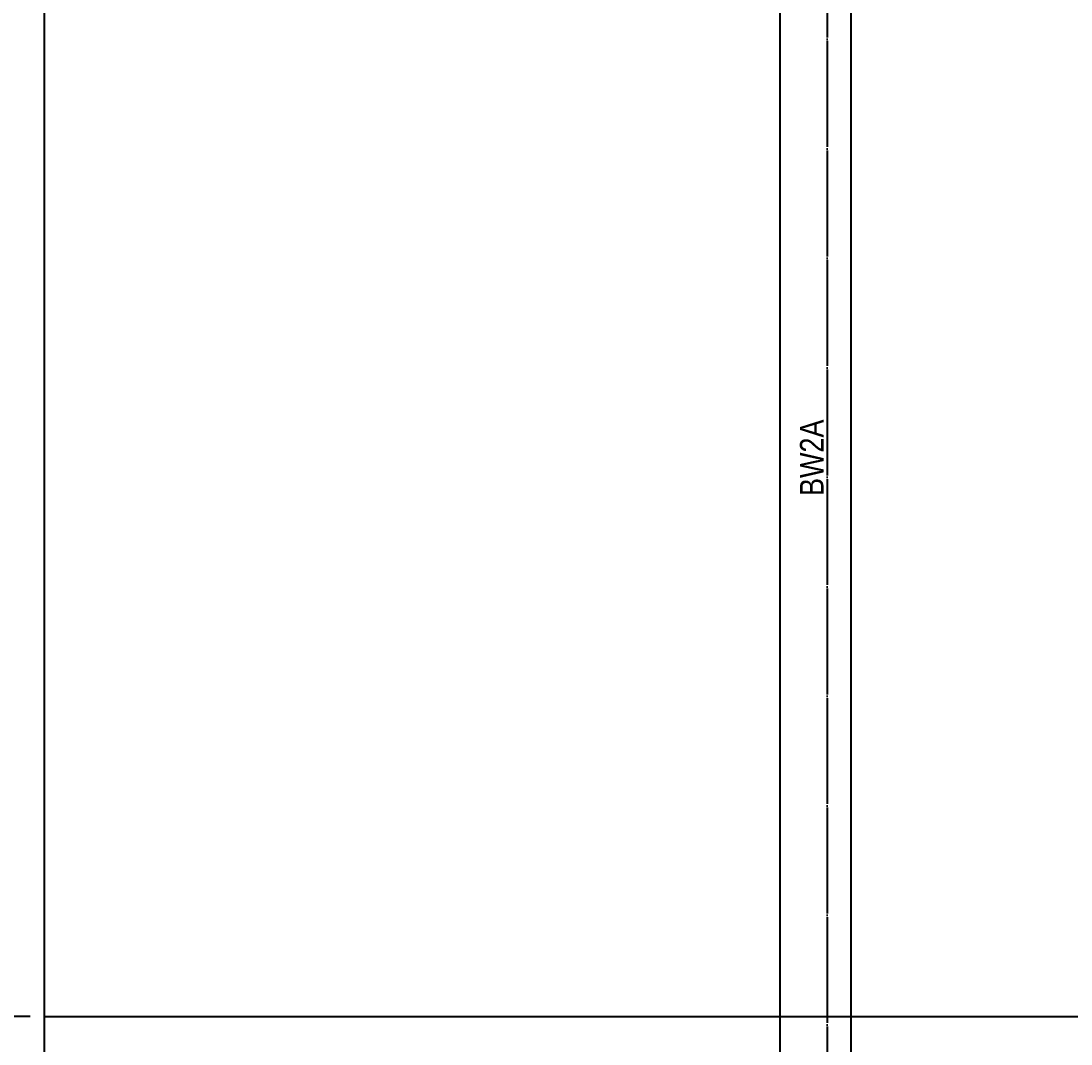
# Model space of a CAD drawing. Header units: millimetres. Extents: x 11948722 to 13111668, y -10771712 to -10232988.
# Drawn here: x 12132339 to 12141251, y -10576396 to -10567707 of the extents above; entities that cross this region are included whole.
import ezdxf
from ezdxf.enums import TextEntityAlignment as Align

# ---------------------------------------------------------------- set-up
doc = ezdxf.new("R2010")
doc.units = ezdxf.units.MM
doc.header["$LTSCALE"] = 150
doc.header["$MEASUREMENT"] = 0
doc.linetypes.add('CEN', pattern=[6.2, 6, -0.1, 0, -0.1])
doc.layers.get('0').update_dxf_attribs({"linetype": 'CONTINUOUS'})
doc.layers.get('Defpoints').update_dxf_attribs({"color": 117, "linetype": 'CONTINUOUS'})
for name, color, linetype in [('A-중심선', 10, 'CEN'), ('CON-C', 2, 'CONTINUOUS'), ('Xref-계단단면도$0$3 dim0', 7, 'CONTINUOUS')]:
    doc.layers.add(name, color=color, linetype=linetype)
doc.styles.add('A.NARROW', font='ARIALN.TTF')
doc.styles.add('Xref-계단단면도$0$나눔고딕 Se', font='')
doc.styles.get('Xref-계단단면도$0$나눔고딕 Se').set_extended_font_data('Dotum')
doc.dimstyles.new('Xref-계단단면도$0$A1-100', dxfattribs={"dimtxt": 3, "dimasz": 1, "dimexe": 2, "dimexo": 2, "dimgap": 1, "dimtad": 1, "dimdec": 0, "dimzin": 12, "dimdsep": 46, "dimlunit": 6, "dimtxsty": 'Xref-계단단면도$0$나눔고딕 Se', "dimblk1": 'Xref-계단단면도$0$DIMDOT', "dimblk2": 'Xref-계단단면도$0$DIMDOT', "dimsah": 1, "dimcen": -1, "dimdle": 2, "dimclrd": 256, "dimclre": 256, "dimclrt": 3, "dimadec": 0, "dimazin": 0, "dimtfac": 1, "dimtdec": 0, "dimtix": 1, "dimtmove": 2, "dimatfit": 3, "dimldrblk": 'Xref-계단단면도$0$DIMDOT', "dimfxl": 1, "dimtvp": 1, "dimtolj": 1, "dimtzin": 12, "dimlwd": -1, "dimlwe": -1, "dimarcsym": 0})

# ---------------------------------------------------------------- blocks, each defined once
blk = doc.blocks.new('Xref-계단단면도$0$DIMDOT')
at = {"color": 0}
blk.add_line((-2, 0), (2, 0), dxfattribs=at)
for radius in [0.5, 0.25]:
    blk.add_circle((0, 0), radius, dxfattribs=at)
blk = doc.blocks.new('*D105')
at = {"layer": 'Defpoints', "color": 0, "transparency": 16777216}
for p in [(12132537.3, -10566162.8), (12128937.3, -10576162.8), (12132537.3, -10576162.8)]:
    blk.add_point(p, dxfattribs=at)
at = {"layer": 'Xref-계단단면도$0$3 dim0', "transparency": 16777216}
for p, q in [((12132417.3, -10566162.8), (12128817.3, -10566162.8)), ((12128937.3, -10566222.8), (12128937.3, -10576102.8)), ((12132417.3, -10576162.8), (12128817.3, -10576162.8))]:
    blk.add_line(p, q, dxfattribs=at)
at = {"layer": 'Xref-계단단면도$0$3 dim0', "transparency": 16777216, "xscale": 60, "yscale": 60, "zscale": 60}
for p, rotation in [((12128937.3, -10566162.8), 90), ((12128937.3, -10576162.8), 270)]:
    blk.add_blockref('Xref-계단단면도$0$DIMDOT', p, dxfattribs=dict(at, rotation=rotation))
at = {"layer": 'Xref-계단단면도$0$3 dim0', "color": 3, "transparency": 16777216, "insert": (12128752, -10571162.8), "char_height": 210, "attachment_point": 5, "rotation": 90, "style": 'Xref-계단단면도$0$나눔고딕 Se'}
blk.add_mtext('\\A1;10,000', dxfattribs=at)
blk = doc.blocks.new('*D108')
at = {"layer": 'Defpoints', "color": 0, "transparency": 16777216}
for p in [(12132537.3, -10567262.8), (12129537.3, -10576162.8), (12132537.3, -10576162.8)]:
    blk.add_point(p, dxfattribs=at)
at = {"layer": 'Xref-계단단면도$0$3 dim0', "transparency": 16777216}
for p, q in [((12132417.3, -10567262.8), (12129417.3, -10567262.8)), ((12129537.3, -10567322.8), (12129537.3, -10576102.8)), ((12132417.3, -10576162.8), (12129417.3, -10576162.8))]:
    blk.add_line(p, q, dxfattribs=at)
at = {"layer": 'Xref-계단단면도$0$3 dim0', "transparency": 16777216, "xscale": 60, "yscale": 60, "zscale": 60}
for p, rotation in [((12129537.3, -10567262.8), 90), ((12129537.3, -10576162.8), 270)]:
    blk.add_blockref('Xref-계단단면도$0$DIMDOT', p, dxfattribs=dict(at, rotation=rotation))
at = {"layer": 'Xref-계단단면도$0$3 dim0', "color": 3, "transparency": 16777216, "insert": (12129352, -10571712.8), "char_height": 210, "attachment_point": 5, "rotation": 90, "style": 'Xref-계단단면도$0$나눔고딕 Se'}
blk.add_mtext('\\A1;8,900', dxfattribs=at)
blk = doc.blocks.new('*D118')
at = {"layer": 'Defpoints', "color": 0, "transparency": 16777216}
for p in [(12132537.3, -10576162.8), (12129537.3, -10577262.8), (12132537.3, -10577262.8)]:
    blk.add_point(p, dxfattribs=at)
at = {"layer": 'Xref-계단단면도$0$3 dim0', "transparency": 16777216}
for p, q in [((12132417.3, -10576162.8), (12129417.3, -10576162.8)), ((12129537.3, -10576222.8), (12129537.3, -10577202.8)), ((12132417.3, -10577262.8), (12129417.3, -10577262.8))]:
    blk.add_line(p, q, dxfattribs=at)
at = {"layer": 'Xref-계단단면도$0$3 dim0', "transparency": 16777216, "xscale": 60, "yscale": 60, "zscale": 60}
for p, rotation in [((12129537.3, -10576162.8), 90), ((12129537.3, -10577262.8), 270)]:
    blk.add_blockref('Xref-계단단면도$0$DIMDOT', p, dxfattribs=dict(at, rotation=rotation))
at = {"layer": 'Xref-계단단면도$0$3 dim0', "color": 3, "transparency": 16777216, "insert": (12129352, -10576712.8), "char_height": 210, "attachment_point": 5, "rotation": 90, "style": 'Xref-계단단면도$0$나눔고딕 Se'}
blk.add_mtext('\\A1;1,100', dxfattribs=at)

msp = doc.modelspace()

# ---------------------------------------------------------------- linework, layer by layer
at = {"layer": 'A-중심선'}
msp.add_line((12139182.6, -10528812.8), (12139182.6, -10580443.8), dxfattribs=at)
at = {"layer": 'A-중심선', "linetype": 'ByBlock', "ltscale": 0.5}
msp.add_line((12132537.3, -10576162.8), (12150163.3, -10576162.8), dxfattribs=at)
at = {"layer": 'CON-C', "ltscale": 1200}
for p, q in [((12138782.6, -10579562.8), (12138782.6, -10531137.8)), ((12139382.6, -10566162.8), (12139382.6, -10577762.8))]:
    msp.add_line(p, q, dxfattribs=at)
at = {"layer": 'Defpoints', "ltscale": 1200}
msp.add_lwpolyline([(12132537.3, -10525959.4), (12150163.3, -10525959.4), (12150163.3, -10580443.8), (12132537.3, -10580443.8)], close=True, dxfattribs=at)

# ---------------------------------------------------------------- texts
at = {"layer": 'Defpoints', "style": 'A.NARROW'}
msp.add_text('BW2A', height=200, rotation=90, dxfattribs=at).set_placement((12139050.9, -10571741.5), align=Align.MIDDLE_LEFT)

# ---------------------------------------------------------------- dimensions: what is measured, and where the dimension line sits
at = {"layer": 'Xref-계단단면도$0$3 dim0'}
for base, p1, p2, angle, picture, middle in [((12128937.3, -10576162.8), (12132537.3, -10566162.8), (12132537.3, -10576162.8), 270, '*D105', (12128752, -10571162.8)), ((12129537.3, -10576162.8), (12132537.3, -10567262.8), (12132537.3, -10576162.8), 90, '*D108', (12129352, -10571712.8)), ((12129537.3, -10577262.8), (12132537.3, -10576162.8), (12132537.3, -10577262.8), 90, '*D118', (12129352, -10576712.8))]:
    dim = msp.add_linear_dim(base=base, p1=p1, p2=p2, angle=angle, dimstyle='Xref-계단단면도$0$A1-100', override={"dimscale": 60, "dimtxt": 3.5}, dxfattribs=at)
    dim.commit()
    dim.dimension.update_dxf_attribs({"geometry": picture, "text_midpoint": middle})

doc.saveas('drawing.dxf')
